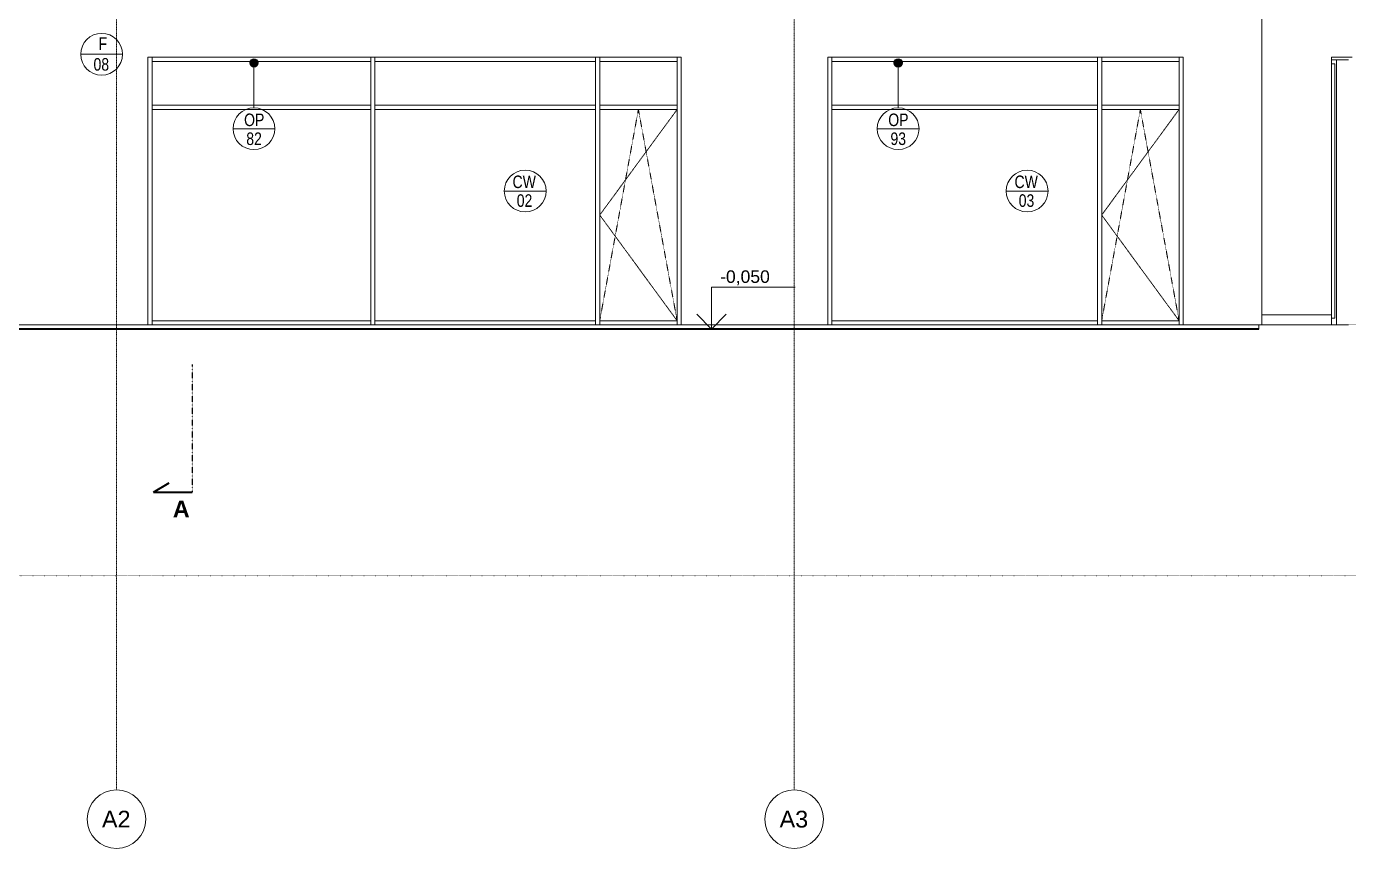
# Model space of a CAD drawing. Header units: millimetres. Extents: x -6736 to 224393, y -6260 to 72638.
# Drawn here: x 7022 to 22826, y -6260 to 3567 of the extents above; entities that cross this region are included whole.
import ezdxf

# ---------------------------------------------------------------- set-up
doc = ezdxf.new("R2010")
doc.units = ezdxf.units.MM
for name, pattern in [('HA_Dash_2mm-S1mm', [2, 1, -1]), ('HA_DashDot_10mm-S3mm', [10, 4, -3, 0, -3]), ('HA_DashDot_4mm-S1mm', [4, 2, -1, 0, -1]), ('HA_Dot-S4mm', [4, 0, -4])]:
    doc.linetypes.add(name, pattern=pattern)
for name, color, linetype, lineweight in [('A-DETL-____-THIN', 9, 'Continuous', 9), ('A-DETL-____-WIDE', 9, 'Continuous', 40), ('A-DOOR-____-OTLN', 9, 'Continuous', 9), ('A-FLOR-____-OVHD', 9, 'HA_DashDot_4mm-S1mm', 25), ('A-FLOR-LEVL-OTLN', 9, 'Continuous', 9), ('A-GENM-____-IDEN', 9, 'Continuous', 9), ('A-GENM-____-OTLN', 9, 'Continuous', 9), ('A-GLAZ-____-OTLN', 9, 'Continuous', 5), ('A-GLAZ-CURT-OTLN', 9, 'Continuous', 5), ('A-GLAZ-CWMG-OTLN', 9, 'Continuous', 5), ('A-WALL-____-IDEN', 9, 'Continuous', 9), ('A-WALL-____-OTLN', 9, 'Continuous', 9), ('G-____-____-DIMS', 9, 'Continuous', 5), ('G-____-____-TEXT', 9, 'Continuous', 5), ('S-GRID-____-IDEN', 9, 'Continuous', 9), ('S-GRID-____-OTLN', 9, 'Continuous', 5)]:
    doc.layers.add(name, color=color, linetype=linetype, lineweight=lineweight)
doc.styles.add('Arial', font='arial.ttf', dxfattribs={"height": 150})
doc.styles.add('Arial_1', font='arial.ttf', dxfattribs={"height": 200})
doc.styles.add('Arial_2', font='arial.ttf', dxfattribs={"width": 0.8, "height": 150})
doc.styles.add('Arial_B', font='arialbd.ttf', dxfattribs={"height": 200})

# ---------------------------------------------------------------- blocks, each defined once
blk = doc.blocks.new('HA_WD_SinglePanel - 1000x3200-2168126-A_pohled jižní_DPS pohled')
at = {"layer": 'A-GLAZ-____-OTLN', "color": 250}
for p, q in [((22680, 0), (22680, 3170)), ((22622, 3120), (22661, 3120)), ((22661, 3120), (22661, 80)), ((22661, 80), (22622, 80))]:
    blk.add_line(p, q, dxfattribs=at)
blk = doc.blocks.new('Systémový panel - Sklo-2012391-A_pohled jižní_DPS pohled')
at = {"layer": 'A-GLAZ-CURT-OTLN', "color": 250}
for p, q in [((11137, 2575), (8525, 2575)), ((8525, 2575), (8525, 50)), ((11137, 50), (11137, 2575)), ((8525, 50), (11137, 50))]:
    blk.add_line(p, q, dxfattribs=at)
blk = doc.blocks.new('Obdélníková příčel - 50x70mm EXT-1501719-A_pohled jižní_DPS pohled')
at = {"layer": 'A-GLAZ-CWMG-OTLN', "color": 250}
for p, q in [((13875, 3150), (13875, 3200)), ((14800, 3200), (14800, 3150)), ((13875, 3150), (14800, 3150))]:
    blk.add_line(p, q, dxfattribs=at)
blk = doc.blocks.new('Obdélníková příčel - 50x70mm EXT-1501725-A_pohled jižní_DPS pohled')
at = {"layer": 'A-GLAZ-CWMG-OTLN', "color": 250}
for p, q in [((8525, 0), (8525, 50)), ((11137, 50), (8525, 50)), ((11137, 50), (11137, 0))]:
    blk.add_line(p, q, dxfattribs=at)
blk = doc.blocks.new('Obdélníková příčel - 50x70mm EXT-2011740-A_pohled jižní_DPS pohled')
at = {"layer": 'A-GLAZ-CWMG-OTLN', "color": 250}
blk.add_line((6675, 2600), (6675, 0), dxfattribs=at)
blk = doc.blocks.new('Obdélníková příčel - 50x70mm EXT-2011741-A_pohled jižní_DPS pohled')
at = {"layer": 'A-GLAZ-CWMG-OTLN', "color": 250}
blk.add_line((650, 2600), (650, 3200), dxfattribs=at)
blk = doc.blocks.new('ABMV_CW_Single_Swing_Generic - Ex_Glass_SKLOPNE-2012392-A_pohled jižní_DPS pohled')
at = {"layer": 'A-DOOR-____-OTLN', "color": 250, "linetype": 'HA_Dash_2mm-S1mm', "lineweight": 5}
for p, q in [((14337, 2575), (13875, 50)), ((14800, 2575), (13875, 1313)), ((14800, 50), (14337, 2575)), ((13875, 1313), (14800, 50))]:
    blk.add_line(p, q, dxfattribs=at)
blk = doc.blocks.new('Obdélníková příčel - 50x70mm EXT-1501726-A_pohled jižní_DPS pohled')
at = {"layer": 'A-GLAZ-CWMG-OTLN', "color": 250}
for p, q in [((11187, 3150), (11187, 3200)), ((13825, 3200), (13825, 3150)), ((11187, 3150), (13825, 3150))]:
    blk.add_line(p, q, dxfattribs=at)
blk = doc.blocks.new('Obdélníková příčel - 50x70mm EXT-1501721-A_pohled jižní_DPS pohled')
at = {"layer": 'A-GLAZ-CWMG-OTLN', "color": 250}
for p, q in [((13875, 0), (13875, 50)), ((14800, 50), (13875, 50)), ((14800, 50), (14800, 0))]:
    blk.add_line(p, q, dxfattribs=at)
blk = doc.blocks.new('Obdélníková příčel - 50x70mm EXT-2011734-A_pohled jižní_DPS pohled')
at = {"layer": 'A-GLAZ-CWMG-OTLN', "color": 250}
for p, q in [((5725, 2600), (5725, 0)), ((5775, 0), (5775, 2600))]:
    blk.add_line(p, q, dxfattribs=at)
blk = doc.blocks.new('Systémový panel - Sklo-2012393-A_pohled jižní_DPS pohled')
at = {"layer": 'A-GLAZ-CURT-OTLN', "color": 250}
for p, q in [((13825, 2575), (11187, 2575)), ((11187, 2575), (11187, 50)), ((13825, 50), (13825, 2575)), ((11187, 50), (13825, 50))]:
    blk.add_line(p, q, dxfattribs=at)
blk = doc.blocks.new('Obdélníková příčel - 50x70mm EXT-1501727-A_pohled jižní_DPS pohled')
at = {"layer": 'A-GLAZ-CWMG-OTLN', "color": 250}
for p, q in [((8525, 3150), (8525, 3200)), ((11137, 3200), (11137, 3150)), ((8525, 3150), (11137, 3150))]:
    blk.add_line(p, q, dxfattribs=at)
blk = doc.blocks.new('Obdélníková příčel - 50x70mm EXT-1501728-A_pohled jižní_DPS pohled')
at = {"layer": 'A-GLAZ-CWMG-OTLN', "color": 250}
for p, q in [((11187, 0), (11187, 50)), ((13825, 50), (11187, 50)), ((13825, 50), (13825, 0))]:
    blk.add_line(p, q, dxfattribs=at)
blk = doc.blocks.new('Systémový panel - Sklo-2012829-A_pohled jižní_DPS pohled')
at = {"layer": 'A-GLAZ-CURT-OTLN', "color": 250}
for p, q in [((19825, 2575), (16650, 2575)), ((16650, 2575), (16650, 50)), ((19825, 50), (19825, 2575)), ((16650, 50), (19825, 50))]:
    blk.add_line(p, q, dxfattribs=at)
blk = doc.blocks.new('Obdélníková příčel - 50x70mm EXT-1501948-A_pohled jižní_DPS pohled')
at = {"layer": 'A-GLAZ-CWMG-OTLN', "color": 250}
for p, q in [((16650, 0), (16650, 50)), ((19825, 50), (16650, 50)), ((19825, 50), (19825, 0))]:
    blk.add_line(p, q, dxfattribs=at)
blk = doc.blocks.new('Obdélníková příčel - 50x70mm EXT-1501949-A_pohled jižní_DPS pohled')
at = {"layer": 'A-GLAZ-CWMG-OTLN', "color": 250}
for p, q in [((16650, 3150), (16650, 3200)), ((19825, 3200), (19825, 3150)), ((16650, 3150), (19825, 3150))]:
    blk.add_line(p, q, dxfattribs=at)
blk = doc.blocks.new('TB_Porotherm KPVarioUNI_1250mm - TB_Porotherm KPVarioUNI_1250mm-2236193-A_pohled jižní_DPS pohled')
at = {"layer": 'A-GENM-____-OTLN', "color": 7}
blk.add_line((22826, 3170), (22622, 3170), dxfattribs=at)
blk = doc.blocks.new('Systémový panel - Sklo-2012394-A_pohled jižní_DPS pohled')
at = {"layer": 'A-GLAZ-CURT-OTLN', "color": 250}
for p, q in [((11137, 3150), (8525, 3150)), ((8525, 3150), (8525, 2625)), ((11137, 2625), (11137, 3150)), ((8525, 2625), (11137, 2625))]:
    blk.add_line(p, q, dxfattribs=at)
blk = doc.blocks.new('Systémový panel - Sklo-2012395-A_pohled jižní_DPS pohled')
at = {"layer": 'A-GLAZ-CURT-OTLN', "color": 250}
for p, q in [((13825, 3150), (11187, 3150)), ((11187, 3150), (11187, 2625)), ((13825, 2625), (13825, 3150)), ((11187, 2625), (13825, 2625))]:
    blk.add_line(p, q, dxfattribs=at)
blk = doc.blocks.new('Systémový panel - Sklo-2012872-A_pohled jižní_DPS pohled')
at = {"layer": 'A-GLAZ-CURT-OTLN', "color": 250}
for p, q in [((14800, 3150), (13875, 3150)), ((13875, 3150), (13875, 2625)), ((14800, 2625), (14800, 3150)), ((13875, 2625), (14800, 2625))]:
    blk.add_line(p, q, dxfattribs=at)
blk = doc.blocks.new('Obdélníková příčel - 50x70mm EXT-2011747-A_pohled jižní_DPS pohled')
at = {"layer": 'A-GLAZ-CWMG-OTLN', "color": 250}
blk.add_line((6675, 3200), (6675, 2600), dxfattribs=at)
blk = doc.blocks.new('Obdélníková příčel - 50x70mm EXT-2011748-A_pohled jižní_DPS pohled')
at = {"layer": 'A-GLAZ-CWMG-OTLN', "color": 250}
blk.add_line((650, 0), (650, 2600), dxfattribs=at)
blk = doc.blocks.new('Obdélníková příčel - 50x70mm EXT-2012331-A_pohled jižní_DPS pohled')
at = {"layer": 'A-GLAZ-CWMG-OTLN', "color": 250}
for p, q in [((8525, 2575), (8525, 2625)), ((11137, 2625), (8525, 2625)), ((8525, 2575), (11137, 2575)), ((11137, 2625), (11137, 2575))]:
    blk.add_line(p, q, dxfattribs=at)
blk = doc.blocks.new('Obdélníková příčel - 50x70mm EXT-2012332-A_pohled jižní_DPS pohled')
at = {"layer": 'A-GLAZ-CWMG-OTLN', "color": 250}
for p, q in [((11187, 2575), (11187, 2625)), ((13825, 2625), (11187, 2625)), ((11187, 2575), (13825, 2575)), ((13825, 2625), (13825, 2575))]:
    blk.add_line(p, q, dxfattribs=at)
blk = doc.blocks.new('Obdélníková příčel - 50x70mm EXT-2012333-A_pohled jižní_DPS pohled')
at = {"layer": 'A-GLAZ-CWMG-OTLN', "color": 250}
for p, q in [((13875, 2575), (13875, 2625)), ((14800, 2625), (13875, 2625)), ((13875, 2575), (14800, 2575)), ((14800, 2625), (14800, 2575))]:
    blk.add_line(p, q, dxfattribs=at)
blk = doc.blocks.new('Obdélníková příčel - 50x70mm EXT-2011738-A_pohled jižní_DPS pohled')
at = {"layer": 'A-GLAZ-CWMG-OTLN', "color": 250}
for p, q in [((3075, 3200), (3075, 2600)), ((3125, 2600), (3125, 3200))]:
    blk.add_line(p, q, dxfattribs=at)
blk = doc.blocks.new('Systémový panel - Sklo-2012830-A_pohled jižní_DPS pohled')
at = {"layer": 'A-GLAZ-CURT-OTLN', "color": 250}
for p, q in [((19825, 3150), (16650, 3150)), ((16650, 3150), (16650, 2625)), ((19825, 2625), (19825, 3150)), ((16650, 2625), (19825, 2625))]:
    blk.add_line(p, q, dxfattribs=at)
blk = doc.blocks.new('Obdélníková příčel - 50x70mm EXT-2012828-A_pohled jižní_DPS pohled')
at = {"layer": 'A-GLAZ-CWMG-OTLN', "color": 250}
for p, q in [((16650, 2575), (16650, 2625)), ((19825, 2625), (16650, 2625)), ((16650, 2575), (19825, 2575)), ((19825, 2625), (19825, 2575))]:
    blk.add_line(p, q, dxfattribs=at)
blk = doc.blocks.new('185-01_OBJEKT A_Central_rvt-1-A_pohled jižní_DPS pohled')
at = {"layer": 'A-WALL-____-OTLN', "color": 7}
for p, q in [((21788, 0), (21788, 5459)), ((21788, 5431), (21788, 0)), ((8475, 0), (8475, 3200)), ((8475, 3200), (14850, 3200)), ((14850, 3200), (14850, 0)), ((16600, 0), (16600, 3200)), ((16600, 3200), (20850, 3200)), ((20850, 3200), (20850, 0)), ((22622, 0), (22622, 3200)), ((22622, 3200), (22869, 3200)), ((6725, 0), (8475, 0)), ((14850, 0), (8475, 0)), ((14850, 0), (16600, 0)), ((20850, 0), (16600, 0)), ((20850, 0), (21788, 0)), ((21753, -50), (21753, 0)), ((21788, 0), (22622, 0)), ((22826, 0), (22622, 0))]:
    blk.add_line(p, q, dxfattribs=at)
at = {"layer": 'A-DOOR-____-OTLN', "lineweight": 9}
for p in [(0, 0), (6000, 0)]:
    blk.add_blockref('ABMV_CW_Single_Swing_Generic - Ex_Glass_SKLOPNE-2012392-A_pohled jižní_DPS pohled', p, dxfattribs=at)
at = {"layer": 'A-GENM-____-OTLN', "lineweight": 9}
blk.add_blockref('TB_Porotherm KPVarioUNI_1250mm - TB_Porotherm KPVarioUNI_1250mm-2236193-A_pohled jižní_DPS pohled', (0, 0), dxfattribs=at)
at = {"layer": 'A-GLAZ-____-OTLN', "lineweight": 9}
blk.add_blockref('HA_WD_SinglePanel - 1000x3200-2168126-A_pohled jižní_DPS pohled', (0, 0), dxfattribs=at)
at = {"layer": 'A-GLAZ-CURT-OTLN', "lineweight": 9}
for name, p in [('Systémový panel - Sklo-2012394-A_pohled jižní_DPS pohled', (0, 0)), ('Systémový panel - Sklo-2012395-A_pohled jižní_DPS pohled', (0, 0)), ('Systémový panel - Sklo-2012872-A_pohled jižní_DPS pohled', (0, 0)), ('Systémový panel - Sklo-2012830-A_pohled jižní_DPS pohled', (0, 0)), ('Systémový panel - Sklo-2012872-A_pohled jižní_DPS pohled', (6000, 0)), ('Systémový panel - Sklo-2012391-A_pohled jižní_DPS pohled', (0, 0)), ('Systémový panel - Sklo-2012393-A_pohled jižní_DPS pohled', (0, 0)), ('Systémový panel - Sklo-2012829-A_pohled jižní_DPS pohled', (0, 0))]:
    blk.add_blockref(name, p, dxfattribs=at)
at = {"layer": 'A-GLAZ-CWMG-OTLN', "lineweight": 9}
for name, p in [('Obdélníková příčel - 50x70mm EXT-2011741-A_pohled jižní_DPS pohled', (7875, 0)), ('Obdélníková příčel - 50x70mm EXT-1501727-A_pohled jižní_DPS pohled', (0, 0)), ('Obdélníková příčel - 50x70mm EXT-2011738-A_pohled jižní_DPS pohled', (8062, 0)), ('Obdélníková příčel - 50x70mm EXT-1501726-A_pohled jižní_DPS pohled', (0, 0)), ('Obdélníková příčel - 50x70mm EXT-2011738-A_pohled jižní_DPS pohled', (10750, 0)), ('Obdélníková příčel - 50x70mm EXT-1501719-A_pohled jižní_DPS pohled', (0, 0)), ('Obdélníková příčel - 50x70mm EXT-2011747-A_pohled jižní_DPS pohled', (8125, 0)), ('Obdélníková příčel - 50x70mm EXT-2011741-A_pohled jižní_DPS pohled', (16000, 0)), ('Obdélníková příčel - 50x70mm EXT-1501949-A_pohled jižní_DPS pohled', (0, 0)), ('Obdélníková příčel - 50x70mm EXT-2011738-A_pohled jižní_DPS pohled', (16750, 0)), ('Obdélníková příčel - 50x70mm EXT-1501719-A_pohled jižní_DPS pohled', (6000, 0)), ('Obdélníková příčel - 50x70mm EXT-2011747-A_pohled jižní_DPS pohled', (14125, 0)), ('Obdélníková příčel - 50x70mm EXT-2012331-A_pohled jižní_DPS pohled', (0, 0)), ('Obdélníková příčel - 50x70mm EXT-2011748-A_pohled jižní_DPS pohled', (7875, 0)), ('Obdélníková příčel - 50x70mm EXT-2011734-A_pohled jižní_DPS pohled', (5412, 0)), ('Obdélníková příčel - 50x70mm EXT-2012332-A_pohled jižní_DPS pohled', (0, 0)), ('Obdélníková příčel - 50x70mm EXT-2011734-A_pohled jižní_DPS pohled', (8100, 0)), ('Obdélníková příčel - 50x70mm EXT-2012333-A_pohled jižní_DPS pohled', (0, 0)), ('Obdélníková příčel - 50x70mm EXT-2011740-A_pohled jižní_DPS pohled', (8125, 0)), ('Obdélníková příčel - 50x70mm EXT-2012828-A_pohled jižní_DPS pohled', (0, 0)), ('Obdélníková příčel - 50x70mm EXT-2011748-A_pohled jižní_DPS pohled', (16000, 0)), ('Obdélníková příčel - 50x70mm EXT-2011734-A_pohled jižní_DPS pohled', (14100, 0)), ('Obdélníková příčel - 50x70mm EXT-2012333-A_pohled jižní_DPS pohled', (6000, 0)), ('Obdélníková příčel - 50x70mm EXT-2011740-A_pohled jižní_DPS pohled', (14125, 0)), ('Obdélníková příčel - 50x70mm EXT-1501725-A_pohled jižní_DPS pohled', (0, 0)), ('Obdélníková příčel - 50x70mm EXT-1501728-A_pohled jižní_DPS pohled', (0, 0)), ('Obdélníková příčel - 50x70mm EXT-1501721-A_pohled jižní_DPS pohled', (0, 0)), ('Obdélníková příčel - 50x70mm EXT-1501948-A_pohled jižní_DPS pohled', (0, 0)), ('Obdélníková příčel - 50x70mm EXT-1501721-A_pohled jižní_DPS pohled', (6000, 0))]:
    blk.add_blockref(name, p, dxfattribs=at)
blk = doc.blocks.new('Grid - Radius 3_5mm-353793-A_pohled jižní_DPS pohled')
at = {"layer": 'S-GRID-____-IDEN'}
blk.add_circle((0, -5909.84375), 350, dxfattribs=at)
blk = doc.blocks.new('Spot Elevations - Default-792506-A_pohled jižní_DPS pohled')
at = {"layer": 'G-____-____-DIMS', "lineweight": 9}
for p, q in [((16211, 450), (15211, 450)), ((15211, 450), (15211, -50)), ((15034, 127), (15211, -50)), ((15211, -50), (15387, 127))]:
    blk.add_line(p, q, dxfattribs=at)
blk = doc.blocks.new('HA_TAG_GM_Products1 - Generic-1835784-A_pohled jižní_DPS pohled')
at = {"layer": 'A-GENM-____-IDEN'}
blk.add_line((11259, 6020), (11759, 6020), dxfattribs=at)
blk.add_circle((11509, 6020), 250, dxfattribs=at)
blk = doc.blocks.new('HA_TAG_cWA - Default-922888-A_pohled jižní_DPS pohled')
at = {"layer": 'A-WALL-____-IDEN'}
blk.add_line((2878, 5812), (3378, 5812), dxfattribs=at)
blk.add_circle((3128, 5812), 250, dxfattribs=at)

msp = doc.modelspace()

# ---------------------------------------------------------------- hatches: boundary and pattern name
at = {"layer": 'A-GENM-____-IDEN'}
h = msp.add_hatch(color=256, dxfattribs=at)
edge = h.paths.add_edge_path()
edge.add_arc((9742, 3132), 50, 0, 360)
h = msp.add_hatch(color=256, dxfattribs=at)
edge = h.paths.add_edge_path()
edge.add_arc((17442, 3132), 50, 0, 360)

# ---------------------------------------------------------------- linework, layer by layer
at = {"layer": 'A-DETL-____-THIN'}
for p, q in [((7671, 3235), (8171, 3235)), ((21788, 120), (22622, 120))]:
    msp.add_line(p, q, dxfattribs=at)
msp.add_circle((7921, 3235), 250, dxfattribs=at)
at = {"layer": 'A-DETL-____-WIDE'}
for p, q in [((21753, -50), (-340, -50)), ((8542, -2000), (8730, -1887)), ((8542, -2000), (9002, -2000))]:
    msp.add_line(p, q, dxfattribs=at)
at = {"layer": 'A-FLOR-____-OVHD'}
msp.add_line((9002, -475), (9002, -2000), dxfattribs=at)
at = {"layer": 'A-FLOR-LEVL-OTLN', "linetype": 'HA_Dot-S4mm'}
msp.add_line((-4080, 0), (29160, 0), dxfattribs=at)
at = {"layer": 'A-FLOR-LEVL-OTLN', "linetype": 'HA_Dot-S4mm', "lineweight": 5}
msp.add_line((-4080, -3000), (29160, -3000), dxfattribs=at)
at = {"layer": 'A-GENM-____-IDEN'}
for p, q in [((9742, 3132), (9742, 2595)), ((17442, 3132), (17442, 2595))]:
    msp.add_line(p, q, dxfattribs=at)
for centre in [(9742, 3132), (17442, 3132)]:
    msp.add_circle(centre, 50, dxfattribs=at)
at = {"layer": 'S-GRID-____-OTLN', "linetype": 'HA_DashDot_10mm-S3mm', "lineweight": 9}
for p, q in [((8100, -3060), (8100, 14688)), ((16200, -3060), (16200, 14688)), ((8100, -5560), (8100, -3060)), ((16200, -5560), (16200, -3060))]:
    msp.add_line(p, q, dxfattribs=at)

# ---------------------------------------------------------------- block references
at = {"lineweight": 5}
msp.add_blockref('185-01_OBJEKT A_Central_rvt-1-A_pohled jižní_DPS pohled', (0, 0), dxfattribs=at)
at = {"layer": 'A-GENM-____-IDEN'}
for p in [(-1767, -3675), (5933, -3675)]:
    msp.add_blockref('HA_TAG_GM_Products1 - Generic-1835784-A_pohled jižní_DPS pohled', p, dxfattribs=at)
at = {"layer": 'A-WALL-____-IDEN'}
for p in [(9856, -4212), (15856, -4212)]:
    msp.add_blockref('HA_TAG_cWA - Default-922888-A_pohled jižní_DPS pohled', p, dxfattribs=at)
at = {"layer": 'G-____-____-DIMS', "lineweight": 9}
msp.add_blockref('Spot Elevations - Default-792506-A_pohled jižní_DPS pohled', (0, 0), dxfattribs=at)
at = {"layer": 'S-GRID-____-IDEN'}
for p in [(8100, 0), (16200, 0)]:
    msp.add_blockref('Grid - Radius 3_5mm-353793-A_pohled jižní_DPS pohled', p, dxfattribs=at)

# ---------------------------------------------------------------- texts
at = {"layer": 'A-GENM-____-IDEN', "lineweight": 5, "char_height": 150, "attachment_point": 1, "style": 'Arial_2'}
for s, insert, width in [('OP', (9624, 2526), 295.02), ('OP', (17324, 2526), 295.02), ('82', (9650, 2300), 230.89), ('93', (17350, 2300), 230.89)]:
    msp.add_mtext(s, dxfattribs=dict(at, insert=insert, width=width))
at = {"layer": 'A-WALL-____-IDEN', "lineweight": 5, "char_height": 150, "attachment_point": 1, "style": 'Arial_2'}
for s, insert, width in [('CW', (12833, 1785), 352.74), ('CW', (18833, 1785), 352.74), ('02', (12883, 1561), 230.89), ('03', (18883, 1561), 230.89)]:
    msp.add_mtext(s, dxfattribs=dict(at, insert=insert, width=width))
at = {"layer": 'G-____-____-TEXT', "color": 7, "lineweight": 9, "attachment_point": 1}
for s, insert, char_height, width, style in [('\\fArial|b0|i0|c254|p34|;\\W.8;F', (7885, 3436), 150, 128.27, 'Arial_2'), ('08', (7824, 3189), 150, 230.89, 'Arial_2'), ('\\fArial|b1|i0|c254|p34|;A', (8772, -2101), 200, 248.52, 'Arial_B')]:
    msp.add_mtext(s, dxfattribs=dict(at, insert=insert, char_height=char_height, width=width, style=style))
at = {"layer": 'S-GRID-____-IDEN', "lineweight": 5, "char_height": 200, "width": 424.89, "attachment_point": 1, "style": 'Arial_1'}
for s, insert in [('A2', (7925, -5808)), ('A3', (16025, -5808))]:
    msp.add_mtext(s, dxfattribs=dict(at, insert=insert))

# ---------------------------------------------------------------- next in the draw order: texts
at = {"layer": 'G-____-____-DIMS', "lineweight": 9, "insert": (15314, 652), "char_height": 150, "width": 710.69, "attachment_point": 1, "line_spacing_factor": 0.941778, "style": 'Arial', "bg_fill": 3, "box_fill_scale": 1.25, "bg_fill_color": 256, "bg_fill_true_color": 13158600, "bg_fill_transparency": 0}
msp.add_mtext('-0,050', dxfattribs=at)

doc.saveas('drawing.dxf')
